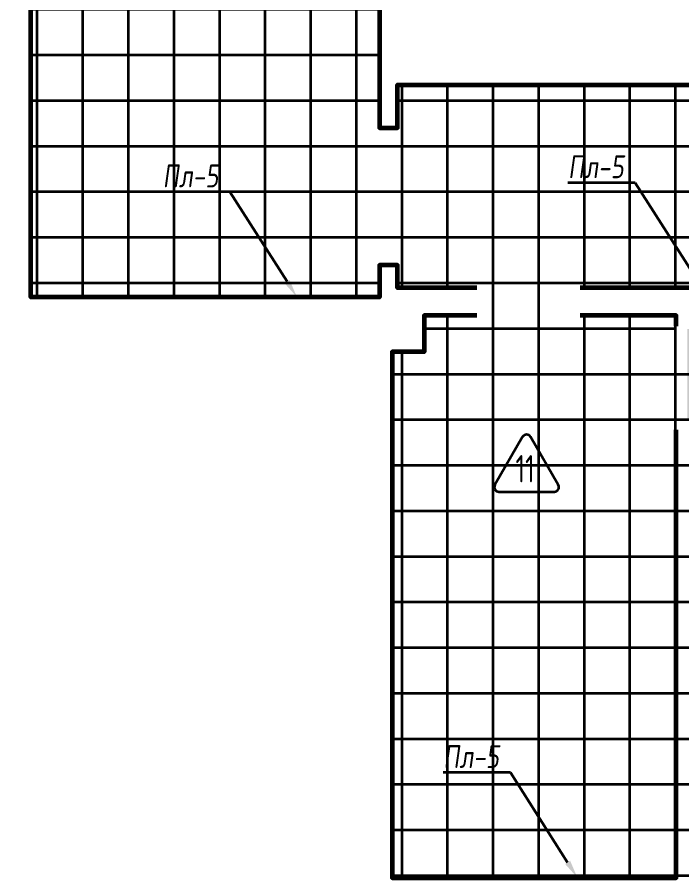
# Model space of a CAD drawing. Header units: millimetres. Extents: x -510890 to 418982, y -118257 to 141350.
# Drawn here: x 249526 to 256792, y -71186 to -61776 of the extents above; entities that cross this region are included whole.
import ezdxf
from ezdxf import colors
from ezdxf.entities.mleader import LeaderData, LeaderLine
from ezdxf.enums import TextEntityAlignment as Align
from ezdxf.math import Vec2, Vec3

# ---------------------------------------------------------------- set-up
doc = ezdxf.new("R2010")
doc.units = ezdxf.units.MM
doc.layers.add('АР_Площадь контур', color=220, linetype='Continuous', lineweight=35, plot=False)
doc.styles.add('ISOCPEUR', font='isocpeur.ttf', dxfattribs={"height": 800})
doc.styles.add('Архитект', font='isocpeur.ttf', dxfattribs={"width": 0.8, "oblique": 8})
pattern_1 = [(90, (2999.9, -126491.3), (-498.475, 0), []), (180, (2999.9, -126491.3), (-6e-14, -498.475), [])]

msp = doc.modelspace()

# ---------------------------------------------------------------- hatches: boundary and pattern name
at = {"layer": 'АР_Площадь контур', "true_color": 0x000000, "transparency": 33554687}
h = msp.add_hatch(dxfattribs=at)
h.set_pattern_fill('ANSI37', color=18, scale=157, angle=45, style=0)
h.set_pattern_definition(pattern_1)
h.paths.add_polyline_path([(253485.5, -64835.6), (249675.5, -64835.6), (249675.5, -54583.1), (249375.5, -54583.1), (249375.5, -55295.6), (245745.5, -55295.6), (245745.5, -54508.2), (245545.5, -54508.2), (245545.5, -52808.2), (245745.5, -52808.2), (245745.5, -52246.8), (249375.5, -52246.8), (249375.5, -52583.1), (249575.5, -52583.1), (249575.5, -51625.6), (249675.5, -51625.6), (249675.5, -51225.6), (253485.5, -51225.6), (253485.5, -62985.9), (253685.5, -62985.9), (253685.5, -62515.8), (259875.5, -62515.5), (259875.5, -64735.6), (253685.5, -64735.6), (253685.5, -64485.8), (253485.5, -64485.9)])
h = msp.add_hatch(dxfattribs=at)
h.set_pattern_fill('ANSI37', color=18, scale=157, angle=45, style=0)
h.set_pattern_definition([(90, (142988.06, -126491.3), (-498.475, 0), []), (180, (142988.06, -126491.3), (-6e-14, -498.475), [])])
h.paths.add_polyline_path([(266325.5, -71135.7), (256675.5, -71185.6), (256675.5, -65435.6), (257025.5, -65435.6), (257025.5, -65037), (257599.9, -65036.3), (257599.9, -64735.6), (258729.9, -64735.6), (258729.9, -65035.6), (259605.5, -65035.6), (259605.7, -65034.9), (260500.7, -65034.9), (260525.5, -64622.7), (266375.5, -64660.7)])
h = msp.add_hatch(dxfattribs=at)
h.set_pattern_fill('ANSI37', color=18, scale=157, angle=45, style=0)
h.set_pattern_definition(pattern_1)
h.paths.add_polyline_path([(256732.2, -71185.6), (253625.5, -71185.6), (253625.5, -65435.6), (253975.5, -65435.6), (253975.5, -65037), (254549.9, -65036.3), (254549.9, -64735.6), (255679.9, -64735.6), (255679.9, -65036), (256732.2, -65035.6)])
at = {"layer": 'АР_Площадь контур', "lineweight": 5, "ltscale": 300, "true_color": 0xb8b9bc, "transparency": 33554687}
h = msp.add_hatch(color=9, dxfattribs=at)
h.dxf.hatch_style = 1
h.paths.add_polyline_path([(256825.5, -65185.7), (256325.5, -65185.7)], flags=17)
h.paths.add_polyline_path([(257825.5, -65685.7), (257325.5, -65685.7), (257325.5, -66185.7), (257825.5, -66185.7)])
h.paths.add_polyline_path([(257825.5, -66185.7), (257325.5, -66185.7)], flags=17)
h.paths.add_polyline_path([(258325.5, -65685.7), (257825.5, -65685.7), (257825.5, -66685.7), (258325.5, -66685.7)])
h.paths.add_polyline_path([(258325.5, -66685.7), (257825.5, -66685.7), (257825.5, -67185.7), (258325.5, -67185.7)])
h.paths.add_polyline_path([(258825.5, -66685.7), (258325.5, -66685.7), (258325.5, -67185.7), (258825.5, -67185.7)])
h.paths.add_polyline_path([(258825.5, -67185.7), (258325.5, -67185.7)])
h.paths.add_polyline_path([(259325.5, -66685.7), (258825.5, -66685.7), (258825.5, -67685.7), (259325.5, -67685.7)])
h.paths.add_polyline_path([(259325.5, -67685.7), (258825.5, -67685.7), (258825.5, -68185.7), (259325.5, -68185.7)])
h.paths.add_polyline_path([(259825.5, -67685.7), (259325.5, -67685.7), (259325.5, -68185.7), (259825.5, -68185.7)])
h.paths.add_polyline_path([(259825.5, -68185.7), (259325.5, -68185.7)], flags=17)
h.paths.add_polyline_path([(260325.5, -67685.7), (259825.5, -67685.7), (259825.5, -68685.7), (260325.5, -68685.7)])
h.paths.add_polyline_path([(260325.5, -68685.7), (259825.5, -68685.7), (259825.5, -69185.7), (260325.5, -69185.7)])
h.paths.add_polyline_path([(260825.5, -68685.7), (260325.5, -68685.7), (260325.5, -69185.7), (260825.5, -69185.7)])
h.paths.add_polyline_path([(260825.5, -69185.7), (260325.5, -69185.7)], flags=17)
h.paths.add_polyline_path([(261325.5, -68685.7), (260825.5, -68685.7), (260825.5, -69685.7), (261325.5, -69685.7)])
h.paths.add_polyline_path([(261325.5, -69685.7), (260825.5, -69685.7), (260825.5, -70185.7), (261325.5, -70185.7)])
h.paths.add_polyline_path([(261825.5, -69685.7), (261325.5, -69685.7), (261325.5, -70185.7), (261825.5, -70185.7)])
h.paths.add_polyline_path([(261825.5, -70185.7), (261825.5, -70685.7)], flags=17)
h.paths.add_polyline_path([(262325.5, -69685.7), (261825.5, -69685.7), (261825.5, -70685.7), (262325.5, -70685.7)])
h.paths.add_polyline_path([(262325.5, -70685.7), (261825.5, -70685.7), (261825.5, -71185.7), (262325.5, -71185.7)])
h.paths.add_polyline_path([(256852.2, -65185.7), (256852.2, -65685.7), (257325.5, -65685.7), (257325.5, -65185.7)])
h.paths.add_polyline_path([(256852.2, -65685.7), (256852.2, -66185.7), (257325.5, -66185.7), (257325.5, -65685.7)])

# ---------------------------------------------------------------- linework, layer by layer
at = {"layer": 'АР_Площадь контур', "lineweight": 60}
for points in [[(254549.9, -64735.6), (253685.5, -64735.6), (253685.5, -64485.9), (253485.5, -64485.9), (253485.5, -64835.6), (249675.5, -64835.6), (249675.5, -59350)], [(253485.5, -61262.8), (253485.5, -62985.9), (253685.5, -62985.9), (253685.5, -62515.6), (259875.5, -62515.6), (259875.5, -62783.9)], [(257371.2, -64735.7), (255679.9, -64735.6)], [(254549.9, -65035.6), (253975.5, -65035.6), (253975.5, -65435.6), (253625.5, -65435.6), (253625.5, -71185.6), (256732.2, -71185.6), (256732.2, -66285.7)], [(256732.2, -65155.4), (256732.2, -65035.6), (255679.9, -65035.6)]]:
    msp.add_lwpolyline(points, dxfattribs=at)
at = {"layer": 'АР_Площадь контур', "linetype": 'Continuous'}
msp.add_lwpolyline([(254792.5, -66965), (255398.7, -66965, 0.577349), (255442, -66890), (255138.9, -66365, 0.577354), (255052.3, -66365), (254749.2, -66890, 0.577349), (254792.5, -66965, 0.000002)], format="xyb", dxfattribs=at)

# ---------------------------------------------------------------- texts
at = {"layer": 'АР_Площадь контур', "linetype": 'Continuous', "style": 'ISOCPEUR', "width": 0.7}
msp.add_text('11', height=300, dxfattribs=at).set_placement((255078.9, -66863.3), align=Align.CENTER)

# ---------------------------------------------------------------- leaders
at = {"layer": 'АР_Площадь контур'}
ml = msp.add_multileader_mtext('Standard', dxfattribs=at)
ml.set_content('Пл-5', color=256, style='Архитект')
ml.set_leader_properties(color=256, linetype='ByLayer', lineweight=-1)
ml.build(insert=Vec2(0, 0))
ml.multileader.update_dxf_attribs({"text_left_attachment_type": 6, "text_right_attachment_type": 6, "dogleg_length": 25, "arrow_head_size": 200})
ctx = ml.context
ctx.base_point, ctx.char_height, ctx.arrow_head_size, ctx.landing_gap_size, ctx.plane_origin = Vec3(255448.3, -63586), 250, 200, 100, Vec3(241434.3, -64194.4)
ctx.left_attachment, ctx.right_attachment = 6, 6
notes = []
notes.append((ctx, [(0, (1, 1, 0), (256283.5, -63586), (-1, 0), 25, [(1, [(257016.6, -64735.6)], 0, [])])]))
ctx.mtext.insert, ctx.mtext.width, ctx.mtext.defined_height, ctx.mtext.line_spacing_style, ctx.mtext.flow_direction = Vec3(255548.3, -63286), 3549.472, 1007.6, 2, 5
ml = msp.add_multileader_mtext('Standard', dxfattribs=at)
ml.set_content('Пл-5', color=256, style='Архитект')
ml.set_leader_properties(color=256, linetype='ByLayer', lineweight=-1)
ml.build(insert=Vec2(0, 0))
ml.multileader.update_dxf_attribs({"text_left_attachment_type": 6, "text_right_attachment_type": 6, "dogleg_length": 25, "arrow_head_size": 200})
ctx = ml.context
ctx.base_point, ctx.char_height, ctx.arrow_head_size, ctx.landing_gap_size, ctx.plane_origin = Vec3(251015.5, -63686), 250, 200, 100, Vec3(237001.5, -64294.4)
ctx.left_attachment, ctx.right_attachment = 6, 6
notes.append((ctx, [(0, (1, 1, 0), (251850.8, -63686), (-1, 0), 25, [(1, [(252583.9, -64835.6)], 0, [])])]))
ctx.mtext.insert, ctx.mtext.width, ctx.mtext.defined_height, ctx.mtext.line_spacing_style, ctx.mtext.flow_direction = Vec3(251115.5, -63386), 3549.472, 1007.6, 2, 5
ml = msp.add_multileader_mtext('Standard', dxfattribs=at)
ml.set_content('Пл-5', color=256, style='Архитект')
ml.set_leader_properties(color=256, linetype='ByLayer', lineweight=-1)
ml.build(insert=Vec2(0, 0))
ml.multileader.update_dxf_attribs({"text_left_attachment_type": 6, "text_right_attachment_type": 6, "dogleg_length": 25, "arrow_head_size": 200})
ctx = ml.context
ctx.base_point, ctx.char_height, ctx.arrow_head_size, ctx.landing_gap_size, ctx.plane_origin = Vec3(254083.2, -70036), 250, 200, 100, Vec3(240069.2, -70644.5)
ctx.left_attachment, ctx.right_attachment = 6, 6
notes.append((ctx, [(0, (1, 1, 0), (254918.5, -70036), (-1, 0), 25, [(1, [(255651.6, -71185.6)], 0, [])])]))
ctx.mtext.insert, ctx.mtext.width, ctx.mtext.defined_height, ctx.mtext.line_spacing_style, ctx.mtext.flow_direction = Vec3(254183.2, -69736), 3549.472, 1007.6, 2, 5
for ctx, leaders in notes:
    for number, flags, end, landing, length, lines in leaders:
        leader = LeaderData()
        leader.index, (leader.has_last_leader_line, leader.has_dogleg_vector, leader.attachment_direction) = number, flags
        leader.last_leader_point, leader.dogleg_vector, leader.dogleg_length = Vec3(end), Vec3(landing), length
        for number, points, colour, breaks in lines:
            line = LeaderLine()
            line.index, line.vertices, line.color, line.breaks = number, Vec3.list(points), colors.encode_raw_color(colour), breaks
            leader.lines.append(line)
        ctx.leaders.append(leader)

doc.saveas('drawing.dxf')
